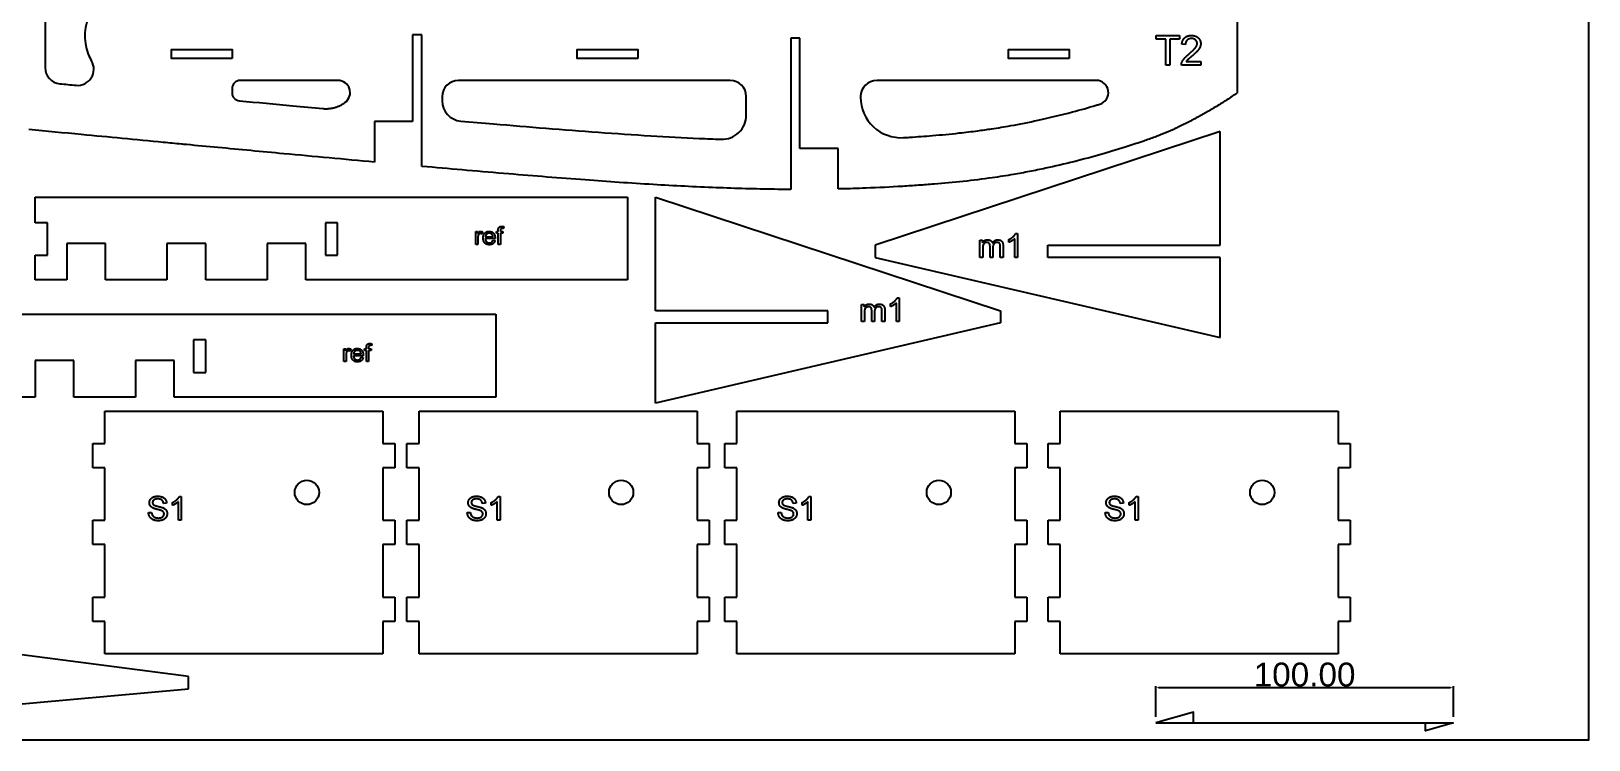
# Model space of a CAD drawing. Header units: millimetres. Extents: x -1485 to 1304, y -887 to 371.
# Drawn here: x 781 to 1304, y -229 to 9 of the extents above; entities that cross this region are included whole.
import ezdxf

# ---------------------------------------------------------------- set-up
doc = ezdxf.new("R2010")
doc.units = ezdxf.units.MM
doc.header["$MEASUREMENT"] = 0
doc.layers.add('Predeterminada', color=18, linetype='Continuous', true_color=0x000000)
doc.layers.add('Predeterminado', color=18, linetype='Continuous', true_color=0x000000)
doc.styles.add('Arial', font='')
doc.styles.get('Arial').set_extended_font_data('Arial')
doc.dimstyles.new('Predeterminado', dxfattribs={"dimtxt": 8, "dimasz": 1, "dimexe": 0.5, "dimexo": 0.5, "dimgap": 0.25, "dimtad": 1, "dimtoh": 1, "dimzin": 1, "dimdsep": 46, "dimtxsty": 'Arial', "dimcen": 0.5, "dimazin": 0, "dimtfac": 1, "dimtdec": 4, "dimtix": 1, "dimtmove": 1, "dimatfit": 3, "dimfxl": 1, "dimtolj": 1, "dimtzin": 1, "dimarcsym": 0})

# ---------------------------------------------------------------- blocks, each defined once
blk = doc.blocks.new('*D5')
at = {"layer": 'Defpoints', "color": 0}
for p in [(1258.79, -211.17), (1158.79, -221.49), (1258.79, -221.49)]:
    blk.add_point(p, dxfattribs=at)
at = {"layer": 'Predeterminada', "color": 0, "lineweight": -2}
for p, q in [((1158.79, -220.99), (1158.79, -210.67)), ((1159.79, -211.17), (1257.79, -211.17)), ((1258.79, -220.99), (1258.79, -210.67))]:
    blk.add_line(p, q, dxfattribs=at)
at = {"layer": 'Predeterminada', "color": 0}
for points in [[(1159.79, -211.01), (1159.79, -211.34), (1158.79, -211.17)], [(1257.79, -211.34), (1257.79, -211.01), (1258.79, -211.17)]]:
    blk.add_solid(points, dxfattribs=at)
at = {"layer": 'Predeterminada', "color": 0, "insert": (1208.79, -206.84), "char_height": 8, "attachment_point": 5, "style": 'Arial'}
blk.add_mtext('\\A1;100.00', dxfattribs=at)

msp = doc.modelspace()

# ---------------------------------------------------------------- linework, layer by layer
at = {"layer": 'Predeterminada'}
for p, q in [((1186.15, 16.336), (1186.15, -11.49)), ((912.354, 8.02), (909.277, 8.02)), ((909.277, 8.02), (909.277, -21.102)), ((912.354, -36.126), (912.354, 8.02)), ((1039.326, 6.941), (1036.247, 6.894)), ((1036.247, 6.894), (1036.247, -43.882)), ((1039.326, -30.137), (1039.326, 6.941)), ((1158.915, 6.619), (1158.915, 7.763)), ((1158.915, 7.763), (1166.746, 7.763)), ((1162.168, 6.619), (1158.915, 6.619)), ((1162.168, -2.176), (1162.168, 6.619)), ((1166.746, 6.619), (1163.493, 6.619)), ((1163.493, 6.619), (1163.493, -2.176)), ((1166.746, 7.763), (1166.746, 6.619)), ((1168.794, 4.751), (1167.589, 4.932)), ((1163.493, -2.176), (1162.168, -2.176)), ((1173.915, -2.176), (1167.409, -2.176)), ((1169.025, -0.971), (1173.915, -0.971)), ((1173.915, -0.971), (1173.915, -2.176)), ((1170.497, -20.904), (1166.518, -22.901)), ((1176.298, -17.708), (1173.381, -19.354)), ((909.277, -21.102), (896.481, -21.102)), ((896.481, -21.102), (896.481, -34.694)), ((1180.422, -24.443), (1064.627, -62.605)), ((1163.775, -24.16), (1161.31, -25.203)), ((1180.422, -62.605), (1180.422, -24.443)), ((1052.122, -30.137), (1039.326, -30.137)), ((1052.122, -43.729), (1052.122, -30.137)), ((914.15, -36.286), (912.354, -36.126)), ((990.839, -84.609), (990.839, -46.447)), ((990.839, -46.447), (1106.634, -84.609)), ((1036.247, -43.882), (1035.248, -43.882)), ((1052.918, -43.729), (1052.122, -43.729)), ((939.892, -56.371), (939.783, -57.022)), ((930.467, -62.369), (930.467, -58.031)), ((930.467, -58.031), (931.081, -58.031)), ((931.19, -62.369), (930.467, -62.369)), ((931.081, -58.031), (931.081, -58.713)), ((931.19, -60.113), (931.19, -62.369)), ((932.78, -58.175), (932.524, -58.849)), ((936.969, -60.381), (933.684, -60.381)), ((933.72, -59.766), (936.25, -59.766)), ((936.242, -60.923), (936.95, -61.031)), ((937.406, -58.609), (937.406, -58.031)), ((937.406, -58.031), (938.021, -58.031)), ((938.021, -58.609), (937.406, -58.609)), ((938.021, -58.031), (938.021, -57.574)), ((938.021, -62.369), (938.021, -58.609)), ((938.743, -62.369), (938.021, -62.369)), ((938.743, -57.642), (938.743, -58.031)), ((938.743, -58.031), (939.575, -58.031)), ((939.575, -58.609), (938.743, -58.609)), ((938.743, -58.609), (938.743, -62.369)), ((939.575, -58.031), (939.575, -58.609)), ((1064.627, -62.605), (1064.627, -66.683)), ((1099.741, -66.683), (1099.741, -60.9)), ((1099.741, -60.9), (1100.609, -60.9)), ((1100.609, -60.9), (1100.609, -61.763)), ((1107.548, -62.736), (1107.548, -66.683)), ((1109.469, -61.629), (1109.469, -60.683)), ((1111.445, -66.683), (1111.445, -60.45)), ((1111.787, -58.683), (1112.408, -58.683)), ((1112.408, -58.683), (1112.408, -66.683)), ((1122.522, -66.683), (1122.522, -62.605)), ((1122.522, -62.605), (1180.422, -62.605)), ((1064.627, -66.683), (1180.422, -93.594)), ((1100.705, -66.683), (1099.741, -66.683)), ((1100.705, -63.714), (1100.705, -66.683)), ((1103.163, -66.683), (1103.163, -62.965)), ((1104.127, -66.683), (1103.163, -66.683)), ((1104.127, -63.358), (1104.127, -66.683)), ((1106.585, -66.683), (1106.585, -63.078)), ((1107.548, -66.683), (1106.585, -66.683)), ((1112.408, -66.683), (1111.445, -66.683)), ((1180.422, -66.683), (1122.522, -66.683)), ((1180.422, -89.517), (1180.422, -66.683)), ((1060.015, -88.27), (1060.015, -82.486)), ((1060.015, -82.486), (1060.882, -82.486)), ((1060.882, -82.486), (1060.882, -83.349)), ((1069.742, -83.215), (1069.742, -82.27)), ((1071.718, -88.27), (1071.718, -82.036)), ((1072.061, -80.27), (1072.682, -80.27)), ((1072.682, -80.27), (1072.682, -88.27)), ((1048.739, -84.609), (990.839, -84.609)), ((1106.634, -88.687), (990.839, -115.598)), ((990.839, -111.521), (990.839, -88.687)), ((990.839, -88.687), (1048.739, -88.687)), ((1048.739, -88.687), (1048.739, -84.609)), ((1060.978, -88.27), (1060.015, -88.27)), ((1060.978, -85.3), (1060.978, -88.27)), ((1063.436, -88.27), (1063.436, -84.551)), ((1064.4, -88.27), (1063.436, -88.27)), ((1064.4, -84.944), (1064.4, -88.27)), ((1066.858, -88.27), (1066.858, -84.664)), ((1067.822, -88.27), (1066.858, -88.27)), ((1067.822, -84.323), (1067.822, -88.27)), ((1072.682, -88.27), (1071.718, -88.27)), ((1106.634, -84.609), (1106.634, -88.687)), ((1180.422, -93.594), (1180.422, -89.517)), ((886.213, -101.706), (886.213, -97.368)), ((886.213, -97.368), (886.827, -97.368)), ((886.827, -97.368), (886.827, -98.05)), ((888.526, -97.512), (888.27, -98.186)), ((889.466, -99.103), (891.996, -99.103)), ((893.152, -97.947), (893.152, -97.368)), ((893.152, -97.368), (893.766, -97.368)), ((893.766, -97.947), (893.152, -97.947)), ((893.766, -97.368), (893.766, -96.911)), ((893.766, -101.706), (893.766, -97.947)), ((894.489, -96.979), (894.489, -97.368)), ((894.489, -97.368), (895.321, -97.368)), ((895.321, -97.947), (894.489, -97.947)), ((894.489, -97.947), (894.489, -101.706)), ((895.321, -97.368), (895.321, -97.947)), ((895.638, -95.708), (895.528, -96.36)), ((886.936, -101.706), (886.213, -101.706)), ((886.936, -99.451), (886.936, -101.706)), ((892.715, -99.718), (889.43, -99.718)), ((891.987, -100.26), (892.696, -100.368)), ((894.489, -101.706), (893.766, -101.706)), ((990.839, -115.598), (990.839, -111.521)), ((826.686, -149.258), (825.626, -149.306)), ((828.662, -149.939), (828.662, -148.993)), ((830.638, -154.993), (830.638, -148.76)), ((830.981, -146.993), (831.602, -146.993)), ((831.602, -146.993), (831.602, -154.993)), ((933.719, -149.258), (932.659, -149.306)), ((935.695, -149.939), (935.695, -148.993)), ((937.671, -154.993), (937.671, -148.76)), ((938.013, -146.993), (938.635, -146.993)), ((938.635, -146.993), (938.635, -154.993)), ((1038.089, -149.258), (1037.029, -149.306)), ((1040.065, -149.939), (1040.065, -148.993)), ((1042.041, -154.993), (1042.041, -148.76)), ((1042.384, -146.993), (1043.005, -146.993)), ((1043.005, -146.993), (1043.005, -154.993)), ((1147.939, -149.258), (1146.878, -149.306)), ((1149.915, -149.939), (1149.915, -148.993)), ((1151.89, -154.993), (1151.89, -148.76)), ((1152.233, -146.993), (1152.854, -146.993)), ((1152.854, -146.993), (1152.854, -154.993)), ((820.614, -152.391), (821.626, -152.343)), ((831.602, -154.993), (830.638, -154.993)), ((927.647, -152.391), (928.659, -152.343)), ((938.635, -154.993), (937.671, -154.993)), ((1032.017, -152.391), (1033.029, -152.343)), ((1043.005, -154.993), (1042.041, -154.993)), ((1141.866, -152.391), (1142.878, -152.343)), ((1152.854, -154.993), (1151.89, -154.993)), ((1158.794, -222.987), (1258.794, -222.987))]:
    msp.add_line(p, q, dxfattribs=at)
for points in [[(404.236, -228.716), (1304.236, -228.716), (1304.236, 371.284), (404.236, 371.284), (404.236, -228.716)], [(848.664, 0.13), (828.274, 0.13), (828.274, 3.13), (848.664, 3.13), (848.664, 0.13)], [(984.897, 0.13), (964.507, 0.13), (964.507, 3.13), (984.897, 3.13), (984.897, 0.13)], [(1129.733, 0.13), (1109.343, 0.13), (1109.343, 3.13), (1129.733, 3.13), (1129.733, 0.13)], [(1171.464, -222.987), (1171.464, -219.445), (1158.794, -222.987)], [(1258.794, -222.987), (1249.408, -225.694), (1249.408, -222.987)]]:
    msp.add_lwpolyline(points, dxfattribs=at)
for points in [[(1167.589, 4.932), (1167.718, 6.344), (1168.559, 7.084)], [(1168.559, 7.084), (1169.399, 7.824), (1170.816, 7.824)], [(1169.343, 6.256), (1168.801, 5.712), (1168.794, 4.751)], [(1170.791, 6.8), (1169.886, 6.8), (1169.343, 6.256)], [(1172.178, 6.311), (1171.645, 6.8), (1170.791, 6.8)], [(1170.816, 7.824), (1172.247, 7.824), (1173.081, 7.031)], [(1172.71, 5.11), (1172.71, 5.822), (1172.178, 6.311)], [(1173.081, 7.031), (1173.915, 6.238), (1173.915, 5.065)], [(1167.547, -1.316), (1167.79, -0.635), (1168.325, 0.019)], [(1168.325, 0.019), (1168.86, 0.672), (1169.886, 1.526)], [(1171.009, 0.934), (1169.922, 0.015), (1169.583, -0.313)], [(1169.886, 1.526), (1171.479, 2.893), (1172.094, 3.655)], [(1172.862, 2.68), (1172.297, 2.042), (1171.009, 0.934)], [(1172.094, 3.655), (1172.71, 4.416), (1172.71, 5.11)], [(1173.671, 3.893), (1173.427, 3.317), (1172.862, 2.68)], [(1173.915, 5.065), (1173.915, 4.469), (1173.671, 3.893)], [(1167.409, -2.176), (1167.394, -1.729), (1167.547, -1.316)], [(1169.583, -0.313), (1169.245, -0.64), (1169.025, -0.971)], [(938.021, -57.574), (938.021, -57.142), (938.097, -56.931)], [(938.097, -56.931), (938.202, -56.648), (938.467, -56.472)], [(938.467, -56.472), (938.732, -56.296), (939.21, -56.296)], [(938.882, -57.122), (938.743, -57.261), (938.743, -57.642)], [(939.352, -56.983), (939.02, -56.983), (938.882, -57.122)], [(939.21, -56.296), (939.519, -56.296), (939.892, -56.371)], [(939.783, -57.022), (939.555, -56.983), (939.352, -56.983)], [(931.081, -58.713), (931.335, -58.253), (931.55, -58.106)], [(931.311, -59.261), (931.19, -59.651), (931.19, -60.113)], [(931.578, -58.862), (931.391, -59.006), (931.311, -59.261)], [(931.55, -58.106), (931.765, -57.959), (932.023, -57.959)], [(931.999, -58.718), (931.765, -58.718), (931.578, -58.862)], [(932.524, -58.849), (932.262, -58.718), (931.999, -58.718)], [(932.023, -57.959), (932.396, -57.959), (932.78, -58.175)], [(932.961, -60.236), (932.961, -59.154), (933.526, -58.556)], [(933.521, -61.861), (932.961, -61.282), (932.961, -60.236)], [(935.036, -62.441), (934.08, -62.441), (933.521, -61.861)], [(933.526, -58.556), (934.092, -57.959), (934.993, -57.959)], [(933.684, -60.381), (933.726, -61.081), (934.105, -61.454)], [(934.119, -58.898), (933.758, -59.222), (933.72, -59.766)], [(934.105, -61.454), (934.484, -61.826), (935.05, -61.826)], [(935.009, -58.573), (934.48, -58.573), (934.119, -58.898)], [(934.993, -57.959), (935.867, -57.959), (936.42, -58.543)], [(935.96, -58.98), (935.593, -58.573), (935.009, -58.573)], [(936.282, -62.071), (935.794, -62.441), (935.036, -62.441)], [(935.05, -61.826), (935.471, -61.826), (935.769, -61.611)], [(935.769, -61.611), (936.067, -61.395), (936.242, -60.923)], [(936.25, -59.766), (936.199, -59.242), (935.96, -58.98)], [(936.95, -61.031), (936.77, -61.701), (936.282, -62.071)], [(936.42, -58.543), (936.973, -59.127), (936.973, -60.187)], [(936.973, -60.187), (936.973, -60.252), (936.969, -60.381)], [(1100.609, -61.763), (1100.88, -61.331), (1101.329, -61.067)], [(1100.863, -62.517), (1100.705, -62.932), (1100.705, -63.714)], [(1101.373, -61.887), (1101.021, -62.102), (1100.863, -62.517)], [(1101.329, -61.067), (1101.778, -60.803), (1102.353, -60.803)], [(1102.139, -61.671), (1101.725, -61.671), (1101.373, -61.887)], [(1102.923, -61.994), (1102.683, -61.671), (1102.139, -61.671)], [(1102.353, -60.803), (1102.991, -60.803), (1103.4, -61.075)], [(1103.163, -62.965), (1103.163, -62.318), (1102.923, -61.994)], [(1103.4, -61.075), (1103.809, -61.346), (1103.977, -61.833)], [(1103.977, -61.833), (1104.663, -60.803), (1105.763, -60.803)], [(1104.532, -62.072), (1104.127, -62.474), (1104.127, -63.358)], [(1105.55, -61.671), (1104.937, -61.671), (1104.532, -62.072)], [(1106.141, -61.827), (1105.89, -61.671), (1105.55, -61.671)], [(1105.763, -60.803), (1106.623, -60.803), (1107.086, -61.277)], [(1106.489, -62.239), (1106.393, -61.983), (1106.141, -61.827)], [(1106.585, -63.078), (1106.585, -62.495), (1106.489, -62.239)], [(1107.086, -61.277), (1107.548, -61.751), (1107.548, -62.736)], [(1109.469, -60.683), (1110.295, -60.297), (1110.913, -59.748)], [(1110.509, -61.123), (1109.929, -61.46), (1109.469, -61.629)], [(1111.445, -60.45), (1111.088, -60.786), (1110.509, -61.123)], [(1110.913, -59.748), (1111.53, -59.2), (1111.787, -58.683)], [(1060.882, -83.349), (1061.153, -82.917), (1061.602, -82.654)], [(1061.646, -83.473), (1061.295, -83.689), (1061.137, -84.104)], [(1061.602, -82.654), (1062.052, -82.39), (1062.626, -82.39)], [(1062.412, -83.258), (1061.998, -83.258), (1061.646, -83.473)], [(1063.196, -83.581), (1062.957, -83.258), (1062.412, -83.258)], [(1062.626, -82.39), (1063.265, -82.39), (1063.673, -82.661)], [(1063.436, -84.551), (1063.436, -83.904), (1063.196, -83.581)], [(1063.673, -82.661), (1064.082, -82.932), (1064.25, -83.419)], [(1064.25, -83.419), (1064.936, -82.39), (1066.036, -82.39)], [(1064.805, -83.659), (1064.4, -84.06), (1064.4, -84.944)], [(1065.823, -83.258), (1065.21, -83.258), (1064.805, -83.659)], [(1066.415, -83.414), (1066.163, -83.258), (1065.823, -83.258)], [(1066.036, -82.39), (1066.896, -82.39), (1067.359, -82.864)], [(1066.762, -83.826), (1066.667, -83.57), (1066.415, -83.414)], [(1067.359, -82.864), (1067.822, -83.337), (1067.822, -84.323)], [(1069.742, -82.27), (1070.568, -81.884), (1071.186, -81.335)], [(1070.782, -82.71), (1070.203, -83.047), (1069.742, -83.215)], [(1071.718, -82.036), (1071.361, -82.373), (1070.782, -82.71)], [(1071.186, -81.335), (1071.804, -80.786), (1072.061, -80.27)], [(1061.137, -84.104), (1060.978, -84.519), (1060.978, -85.3)], [(1066.858, -84.664), (1066.858, -84.082), (1066.762, -83.826)], [(886.827, -98.05), (887.081, -97.59), (887.296, -97.443)], [(887.056, -98.598), (886.936, -98.988), (886.936, -99.451)], [(887.324, -98.199), (887.137, -98.343), (887.056, -98.598)], [(887.296, -97.443), (887.51, -97.296), (887.769, -97.296)], [(887.745, -98.055), (887.51, -98.055), (887.324, -98.199)], [(888.27, -98.186), (888.007, -98.055), (887.745, -98.055)], [(887.769, -97.296), (888.141, -97.296), (888.526, -97.512)], [(888.707, -99.573), (888.707, -98.491), (889.272, -97.893)], [(889.272, -97.893), (889.838, -97.296), (890.739, -97.296)], [(889.865, -98.235), (889.504, -98.559), (889.466, -99.103)], [(890.754, -97.91), (890.225, -97.91), (889.865, -98.235)], [(890.739, -97.296), (891.612, -97.296), (892.165, -97.88)], [(891.705, -98.317), (891.339, -97.91), (890.754, -97.91)], [(891.996, -99.103), (891.944, -98.579), (891.705, -98.317)], [(892.165, -97.88), (892.719, -98.464), (892.719, -99.525)], [(893.766, -96.911), (893.766, -96.479), (893.843, -96.268)], [(893.843, -96.268), (893.948, -95.985), (894.213, -95.809)], [(894.213, -95.809), (894.477, -95.633), (894.956, -95.633)], [(894.627, -96.459), (894.489, -96.598), (894.489, -96.979)], [(895.098, -96.32), (894.765, -96.32), (894.627, -96.459)], [(894.956, -95.633), (895.265, -95.633), (895.638, -95.708)], [(895.528, -96.36), (895.301, -96.32), (895.098, -96.32)], [(889.266, -101.198), (888.707, -100.619), (888.707, -99.573)], [(890.782, -101.778), (889.826, -101.778), (889.266, -101.198)], [(889.43, -99.718), (889.472, -100.419), (889.851, -100.791)], [(889.851, -100.791), (890.23, -101.163), (890.796, -101.163)], [(892.028, -101.408), (891.54, -101.778), (890.782, -101.778)], [(890.796, -101.163), (891.217, -101.163), (891.515, -100.948)], [(891.515, -100.948), (891.813, -100.733), (891.987, -100.26)], [(892.696, -100.368), (892.516, -101.038), (892.028, -101.408)], [(892.719, -99.525), (892.719, -99.589), (892.715, -99.718)], [(820.903, -149.097), (820.903, -148.492), (821.245, -147.967)], [(821.188, -150.091), (820.903, -149.648), (820.903, -149.097)], [(822.054, -150.835), (821.473, -150.535), (821.188, -150.091)], [(821.245, -147.967), (821.586, -147.441), (822.242, -147.169)], [(822.388, -148.166), (821.963, -148.519), (821.963, -149.017)], [(821.963, -149.017), (821.963, -149.449), (822.265, -149.728)], [(823.568, -151.335), (822.502, -151.069), (822.054, -150.835)], [(822.242, -147.169), (822.898, -146.897), (823.7, -146.897)], [(822.265, -149.728), (822.56, -150.007), (823.808, -150.3)], [(823.742, -147.812), (822.813, -147.812), (822.388, -148.166)], [(824.945, -151.726), (824.634, -151.6), (823.568, -151.335)], [(823.7, -146.897), (824.583, -146.897), (825.258, -147.18)], [(825.09, -148.19), (824.634, -147.812), (823.742, -147.812)], [(823.808, -150.3), (825.056, -150.593), (825.53, -150.81)], [(825.626, -149.306), (825.547, -148.568), (825.09, -148.19)], [(825.258, -147.18), (825.933, -147.463), (826.296, -148.013)], [(825.53, -150.81), (826.221, -151.131), (826.55, -151.622)], [(826.296, -148.013), (826.659, -148.562), (826.686, -149.258)], [(826.55, -151.622), (826.879, -152.114), (826.879, -152.754)], [(828.662, -148.993), (829.488, -148.608), (830.106, -148.059)], [(829.702, -149.433), (829.123, -149.77), (828.662, -149.939)], [(830.638, -148.76), (830.281, -149.096), (829.702, -149.433)], [(830.106, -148.059), (830.724, -147.51), (830.981, -146.993)], [(927.936, -149.097), (927.936, -148.492), (928.277, -147.967)], [(928.221, -150.091), (927.936, -149.648), (927.936, -149.097)], [(929.086, -150.835), (928.506, -150.535), (928.221, -150.091)], [(928.277, -147.967), (928.619, -147.441), (929.275, -147.169)], [(929.421, -148.166), (928.996, -148.519), (928.996, -149.017)], [(928.996, -149.017), (928.996, -149.449), (929.297, -149.728)], [(930.6, -151.335), (929.534, -151.069), (929.086, -150.835)], [(929.275, -147.169), (929.931, -146.897), (930.733, -146.897)], [(929.297, -149.728), (929.592, -150.007), (930.841, -150.3)], [(930.775, -147.812), (929.845, -147.812), (929.421, -148.166)], [(931.978, -151.726), (931.666, -151.6), (930.6, -151.335)], [(930.733, -146.897), (931.616, -146.897), (932.291, -147.18)], [(932.123, -148.19), (931.666, -147.812), (930.775, -147.812)], [(930.841, -150.3), (932.089, -150.593), (932.563, -150.81)], [(932.659, -149.306), (932.58, -148.568), (932.123, -148.19)], [(932.291, -147.18), (932.966, -147.463), (933.329, -148.013)], [(932.563, -150.81), (933.254, -151.131), (933.583, -151.622)], [(933.329, -148.013), (933.692, -148.562), (933.719, -149.258)], [(933.583, -151.622), (933.912, -152.114), (933.912, -152.754)], [(935.695, -148.993), (936.521, -148.608), (937.139, -148.059)], [(936.735, -149.433), (936.156, -149.77), (935.695, -149.939)], [(937.671, -148.76), (937.314, -149.096), (936.735, -149.433)], [(937.139, -148.059), (937.757, -147.51), (938.013, -146.993)], [(1032.306, -149.097), (1032.306, -148.492), (1032.648, -147.967)], [(1032.591, -150.091), (1032.306, -149.648), (1032.306, -149.097)], [(1033.457, -150.835), (1032.876, -150.535), (1032.591, -150.091)], [(1032.648, -147.967), (1032.989, -147.441), (1033.645, -147.169)], [(1033.791, -148.166), (1033.366, -148.519), (1033.366, -149.017)], [(1033.366, -149.017), (1033.366, -149.449), (1033.667, -149.728)], [(1034.971, -151.335), (1033.905, -151.069), (1033.457, -150.835)], [(1033.645, -147.169), (1034.301, -146.897), (1035.103, -146.897)], [(1033.667, -149.728), (1033.963, -150.007), (1035.211, -150.3)], [(1035.145, -147.812), (1034.216, -147.812), (1033.791, -148.166)], [(1036.348, -151.726), (1036.036, -151.6), (1034.971, -151.335)], [(1035.103, -146.897), (1035.986, -146.897), (1036.661, -147.18)], [(1036.493, -148.19), (1036.036, -147.812), (1035.145, -147.812)], [(1035.211, -150.3), (1036.459, -150.593), (1036.933, -150.81)], [(1037.029, -149.306), (1036.95, -148.568), (1036.493, -148.19)], [(1036.661, -147.18), (1037.336, -147.463), (1037.699, -148.013)], [(1036.933, -150.81), (1037.624, -151.131), (1037.953, -151.622)], [(1037.699, -148.013), (1038.062, -148.562), (1038.089, -149.258)], [(1037.953, -151.622), (1038.282, -152.114), (1038.282, -152.754)], [(1040.065, -148.993), (1040.891, -148.608), (1041.509, -148.059)], [(1041.105, -149.433), (1040.526, -149.77), (1040.065, -149.939)], [(1042.041, -148.76), (1041.684, -149.096), (1041.105, -149.433)], [(1041.509, -148.059), (1042.127, -147.51), (1042.384, -146.993)], [(1142.155, -149.097), (1142.155, -148.492), (1142.497, -147.967)], [(1142.44, -150.091), (1142.155, -149.648), (1142.155, -149.097)], [(1143.306, -150.835), (1142.726, -150.535), (1142.44, -150.091)], [(1142.497, -147.967), (1142.838, -147.441), (1143.494, -147.169)], [(1143.64, -148.166), (1143.216, -148.519), (1143.216, -149.017)], [(1143.216, -149.017), (1143.216, -149.449), (1143.517, -149.728)], [(1144.82, -151.335), (1143.754, -151.069), (1143.306, -150.835)], [(1143.494, -147.169), (1144.15, -146.897), (1144.952, -146.897)], [(1143.517, -149.728), (1143.812, -150.007), (1145.06, -150.3)], [(1144.994, -147.812), (1144.065, -147.812), (1143.64, -148.166)], [(1146.198, -151.726), (1145.886, -151.6), (1144.82, -151.335)], [(1144.952, -146.897), (1145.835, -146.897), (1146.511, -147.18)], [(1146.343, -148.19), (1145.886, -147.812), (1144.994, -147.812)], [(1145.06, -150.3), (1146.308, -150.593), (1146.783, -150.81)], [(1146.878, -149.306), (1146.799, -148.568), (1146.343, -148.19)], [(1146.511, -147.18), (1147.186, -147.463), (1147.549, -148.013)], [(1146.783, -150.81), (1147.473, -151.131), (1147.802, -151.622)], [(1147.549, -148.013), (1147.911, -148.562), (1147.939, -149.258)], [(1147.802, -151.622), (1148.131, -152.114), (1148.131, -152.754)], [(1149.915, -148.993), (1150.741, -148.608), (1151.358, -148.059)], [(1150.954, -149.433), (1150.375, -149.77), (1149.915, -149.939)], [(1151.89, -148.76), (1151.533, -149.096), (1150.954, -149.433)], [(1151.358, -148.059), (1151.976, -147.51), (1152.233, -146.993)], [(821.046, -153.85), (820.636, -153.205), (820.614, -152.391)], [(822.179, -154.817), (821.457, -154.495), (821.046, -153.85)], [(821.626, -152.343), (821.695, -152.954), (821.945, -153.346)], [(821.945, -153.346), (822.195, -153.739), (822.721, -153.98)], [(823.969, -155.138), (822.901, -155.138), (822.179, -154.817)], [(822.721, -153.98), (823.247, -154.222), (823.904, -154.222)], [(823.904, -154.222), (824.487, -154.222), (824.935, -154.039)], [(825.486, -154.826), (824.812, -155.138), (823.969, -155.138)], [(824.935, -154.039), (825.382, -153.855), (825.6, -153.535)], [(825.625, -152.196), (825.431, -151.918), (824.945, -151.726)], [(826.519, -153.951), (826.16, -154.513), (825.486, -154.826)], [(825.6, -153.535), (825.819, -153.215), (825.819, -152.848)], [(825.819, -152.848), (825.819, -152.474), (825.625, -152.196)], [(826.879, -152.754), (826.879, -153.389), (826.519, -153.951)], [(928.079, -153.85), (927.669, -153.205), (927.647, -152.391)], [(929.211, -154.817), (928.489, -154.495), (928.079, -153.85)], [(928.659, -152.343), (928.727, -152.954), (928.977, -153.346)], [(928.977, -153.346), (929.227, -153.739), (929.753, -153.98)], [(931.002, -155.138), (929.934, -155.138), (929.211, -154.817)], [(929.753, -153.98), (930.279, -154.222), (930.937, -154.222)], [(930.937, -154.222), (931.52, -154.222), (931.967, -154.039)], [(932.519, -154.826), (931.845, -155.138), (931.002, -155.138)], [(931.967, -154.039), (932.415, -153.855), (932.633, -153.535)], [(932.658, -152.196), (932.464, -151.918), (931.978, -151.726)], [(933.552, -153.951), (933.193, -154.513), (932.519, -154.826)], [(932.633, -153.535), (932.851, -153.215), (932.851, -152.848)], [(932.851, -152.848), (932.851, -152.474), (932.658, -152.196)], [(933.912, -152.754), (933.912, -153.389), (933.552, -153.951)], [(1032.449, -153.85), (1032.039, -153.205), (1032.017, -152.391)], [(1033.582, -154.817), (1032.859, -154.495), (1032.449, -153.85)], [(1033.029, -152.343), (1033.097, -152.954), (1033.347, -153.346)], [(1033.347, -153.346), (1033.597, -153.739), (1034.123, -153.98)], [(1035.372, -155.138), (1034.304, -155.138), (1033.582, -154.817)], [(1034.123, -153.98), (1034.649, -154.222), (1035.307, -154.222)], [(1035.307, -154.222), (1035.89, -154.222), (1036.338, -154.039)], [(1036.889, -154.826), (1036.215, -155.138), (1035.372, -155.138)], [(1036.338, -154.039), (1036.785, -153.855), (1037.003, -153.535)], [(1037.028, -152.196), (1036.834, -151.918), (1036.348, -151.726)], [(1037.922, -153.951), (1037.563, -154.513), (1036.889, -154.826)], [(1037.003, -153.535), (1037.222, -153.215), (1037.222, -152.848)], [(1037.222, -152.848), (1037.222, -152.474), (1037.028, -152.196)], [(1038.282, -152.754), (1038.282, -153.389), (1037.922, -153.951)], [(1142.299, -153.85), (1141.888, -153.205), (1141.866, -152.391)], [(1143.431, -154.817), (1142.709, -154.495), (1142.299, -153.85)], [(1142.878, -152.343), (1142.947, -152.954), (1143.197, -153.346)], [(1143.197, -153.346), (1143.447, -153.739), (1143.973, -153.98)], [(1145.222, -155.138), (1144.153, -155.138), (1143.431, -154.817)], [(1143.973, -153.98), (1144.499, -154.222), (1145.156, -154.222)], [(1145.156, -154.222), (1145.74, -154.222), (1146.187, -154.039)], [(1146.738, -154.826), (1146.064, -155.138), (1145.222, -155.138)], [(1146.187, -154.039), (1146.634, -153.855), (1146.853, -153.535)], [(1146.877, -152.196), (1146.683, -151.918), (1146.198, -151.726)], [(1147.772, -153.951), (1147.412, -154.513), (1146.738, -154.826)], [(1146.853, -153.535), (1147.071, -153.215), (1147.071, -152.848)], [(1147.071, -152.848), (1147.071, -152.474), (1146.877, -152.196)], [(1148.131, -152.754), (1148.131, -153.389), (1147.772, -153.951)]]:
    msp.add_open_spline(points, degree=2, dxfattribs=at)
for points, knots in [([(1186.15, -11.49), (1186.127, -11.506), (1185.56, -11.901), (1183.849, -13.067), (1180.973, -14.924), (1178.24, -16.577), (1176.673, -17.491), (1176.298, -17.708)], [3895.0580181, 3895.0580181, 3895.0580181, 3895.0580181, 3895.1197826, 3896.5828607, 3899.6289486, 3902.6750366, 3903.6321023, 3903.6321023, 3903.6321023, 3903.6321023]), ([(1173.381, -19.354), (1173.056, -19.533), (1172.098, -20.056), (1171.135, -20.57), (1170.497, -20.904)], [3906.0967445, 3906.0967445, 3906.0967445, 3906.0967445, 3906.9149302, 3908.5058814, 3908.5058814, 3908.5058814, 3908.5058814]), ([(896.481, -34.694), (886.326, -33.769), (868.806, -32.148), (847.763, -30.178), (836.298, -29.099), (831.188, -28.619), (828.593, -28.368), (821.984, -27.734), (811.797, -26.759), (796.76, -25.331), (786.311, -24.347), (780.452, -23.791)], [3047.0281879, 3047.0281879, 3047.0281879, 3047.0281879, 3069.5347277, 3085.8657128, 3093.6781782, 3094.9527745, 3097.193161, 3099.4335475, 3109.6072269, 3119.7809063, 3132.7722934, 3132.7722934, 3132.7722934, 3132.7722934]), ([(1161.31, -25.203), (1160.399, -25.572), (1158.227, -26.417), (1155.178, -27.502), (1152.186, -28.512), (1147.547, -30.025), (1140.613, -32.127), (1131.334, -34.625), (1123.2, -36.519), (1116.446, -37.893), (1111.684, -38.76), (1107.494, -39.446), (1098.617, -40.768), (1089.152, -41.753), (1079.132, -42.509), (1071.52, -43.006), (1062.782, -43.441), (1055.792, -43.66), (1052.918, -43.729)], [3915.9708965, 3915.9708965, 3915.9708965, 3915.9708965, 3918.1407014, 3921.114816, 3923.112566, 3925.110316, 3931.8861116, 3939.1022656, 3946.3184197, 3950.316526, 3954.3146324, 3957.0015613, 3959.6884901, 3974.122423, 3977.9960087, 3981.8695944, 3990.95986, 3997.3055957, 3997.3055957, 3997.3055957, 3997.3055957]), ([(1166.518, -22.901), (1166.352, -22.98), (1165.77, -23.256), (1164.857, -23.679), (1164.107, -24.014), (1163.775, -24.16)], [3911.781136, 3911.781136, 3911.781136, 3911.781136, 3912.1866031, 3913.2020072, 3914.0016759, 3914.0016759, 3914.0016759, 3914.0016759]), ([(1035.248, -43.882), (1033.783, -43.872), (1025.782, -43.792), (1010.7, -43.357), (989.497, -42.268), (966.272, -40.677), (945.483, -39.005), (927.787, -37.49), (918.645, -36.686), (914.15, -36.286)], [4079.012393, 4079.012393, 4079.012393, 4079.012393, 4082.2478054, 4096.6716333, 4112.314081, 4129.1076574, 4148.0536489, 4158.3487519, 4168.309442, 4168.309442, 4168.309442, 4168.309442])]:
    msp.add_open_spline(points, degree=3, knots=knots, dxfattribs=at)
at = {"layer": 'Predeterminado'}
for p, q in [((785.889, 17.748), (785.889, 1.554)), ((785.889, 1.554), (785.889, -2.976)), ((848.662, -9.991), (848.662, -11.404)), ((884.228, -7.272), (851.38, -7.272)), ((1015.887, -7.272), (924.66, -7.272)), ((1138.834, -7.272), (1065.15, -7.272)), ((919.223, -12.709), (919.223, -14.138)), ((1021.324, -18.894), (1021.324, -12.709)), ((1059.713, -12.709), (1059.713, -12.921)), ((782.571, -55.078), (782.571, -46.447)), ((782.571, -46.447), (981.458, -46.447)), ((981.458, -46.447), (981.458, -74.269)), ((786.649, -55.078), (782.571, -55.078)), ((786.649, -65.978), (786.649, -55.078)), ((884.06, -55.078), (879.983, -55.078)), ((879.983, -55.078), (879.983, -65.978)), ((884.06, -65.978), (884.06, -55.078)), ((806.18, -62.037), (793.159, -62.037)), ((793.159, -62.037), (793.159, -74.269)), ((806.18, -74.269), (806.18, -62.037)), ((839.819, -62.037), (826.798, -62.037)), ((826.798, -62.037), (826.798, -74.269)), ((839.819, -74.269), (839.819, -62.037)), ((873.459, -62.037), (860.438, -62.037)), ((860.438, -62.037), (860.438, -74.269)), ((873.459, -74.269), (873.459, -62.037)), ((782.571, -74.269), (782.571, -65.978)), ((782.571, -65.978), (786.649, -65.978)), ((879.983, -65.978), (884.06, -65.978)), ((793.159, -74.269), (782.571, -74.269)), ((826.798, -74.269), (806.18, -74.269)), ((860.438, -74.269), (839.819, -74.269)), ((981.458, -74.269), (873.459, -74.269)), ((738.317, -85.784), (937.203, -85.784)), ((937.203, -85.784), (937.203, -113.606)), ((839.806, -94.415), (835.728, -94.415)), ((835.728, -94.415), (835.728, -105.315)), ((839.806, -105.315), (839.806, -94.415)), ((795.565, -101.374), (782.544, -101.374)), ((782.544, -101.374), (782.544, -113.606)), ((795.565, -113.606), (795.565, -101.374)), ((829.204, -101.374), (816.183, -101.374)), ((816.183, -101.374), (816.183, -113.606)), ((829.204, -113.606), (829.204, -101.374)), ((835.728, -105.315), (839.806, -105.315)), ((782.544, -113.606), (761.926, -113.606)), ((816.183, -113.606), (795.565, -113.606)), ((937.203, -113.606), (829.204, -113.606)), ((805.939, -129.169), (805.939, -118.296)), ((805.939, -118.296), (899.246, -118.296)), ((899.246, -118.296), (899.246, -129.169)), ((911.472, -129.169), (911.472, -118.296)), ((911.472, -118.296), (1004.779, -118.296)), ((1004.779, -118.296), (1004.779, -129.169)), ((1018.14, -129.169), (1018.14, -118.296)), ((1018.14, -118.296), (1111.447, -118.296)), ((1111.447, -118.296), (1111.447, -129.169)), ((1126.716, -129.169), (1126.716, -118.296)), ((1126.716, -118.296), (1220.023, -118.296)), ((1220.023, -118.296), (1220.023, -129.169)), ((801.862, -137.324), (801.862, -129.169)), ((801.862, -129.169), (805.939, -129.169)), ((899.246, -129.169), (903.323, -129.169)), ((903.323, -129.169), (903.323, -137.324)), ((907.395, -137.324), (907.395, -129.169)), ((907.395, -129.169), (911.472, -129.169)), ((1004.779, -129.169), (1008.856, -129.169)), ((1008.856, -129.169), (1008.856, -137.324)), ((1014.063, -137.324), (1014.063, -129.169)), ((1014.063, -129.169), (1018.14, -129.169)), ((1111.447, -129.169), (1115.524, -129.169)), ((1115.524, -129.169), (1115.524, -137.324)), ((1122.639, -137.324), (1122.639, -129.169)), ((1122.639, -129.169), (1126.716, -129.169)), ((1220.023, -129.169), (1224.1, -129.169)), ((1224.1, -129.169), (1224.1, -137.324)), ((805.939, -137.324), (801.862, -137.324)), ((805.939, -154.993), (805.939, -137.324)), ((903.323, -137.324), (899.246, -137.324)), ((899.246, -137.324), (899.246, -154.993)), ((911.472, -137.324), (907.395, -137.324)), ((911.472, -154.993), (911.472, -137.324)), ((1008.856, -137.324), (1004.779, -137.324)), ((1004.779, -137.324), (1004.779, -154.993)), ((1018.14, -137.324), (1014.063, -137.324)), ((1018.14, -154.993), (1018.14, -137.324)), ((1115.524, -137.324), (1111.447, -137.324)), ((1111.447, -137.324), (1111.447, -154.993)), ((1126.716, -137.324), (1122.639, -137.324)), ((1126.716, -154.993), (1126.716, -137.324)), ((1224.1, -137.324), (1220.023, -137.324)), ((1220.023, -137.324), (1220.023, -154.993)), ((801.862, -163.148), (801.862, -154.993)), ((801.862, -154.993), (805.939, -154.993)), ((899.246, -154.993), (903.323, -154.993)), ((903.323, -154.993), (903.323, -163.148)), ((907.395, -163.148), (907.395, -154.993)), ((907.395, -154.993), (911.472, -154.993)), ((1004.779, -154.993), (1008.856, -154.993)), ((1008.856, -154.993), (1008.856, -163.148)), ((1014.063, -163.148), (1014.063, -154.993)), ((1014.063, -154.993), (1018.14, -154.993)), ((1111.447, -154.993), (1115.524, -154.993)), ((1115.524, -154.993), (1115.524, -163.148)), ((1122.639, -163.148), (1122.639, -154.993)), ((1122.639, -154.993), (1126.716, -154.993)), ((1220.023, -154.993), (1224.1, -154.993)), ((1224.1, -154.993), (1224.1, -163.148)), ((805.939, -163.148), (801.862, -163.148)), ((805.939, -180.817), (805.939, -163.148)), ((903.323, -163.148), (899.246, -163.148)), ((899.246, -163.148), (899.246, -180.817)), ((911.472, -163.148), (907.395, -163.148)), ((911.472, -180.817), (911.472, -163.148)), ((1008.856, -163.148), (1004.779, -163.148)), ((1004.779, -163.148), (1004.779, -180.817)), ((1018.14, -163.148), (1014.063, -163.148)), ((1018.14, -180.817), (1018.14, -163.148)), ((1115.524, -163.148), (1111.447, -163.148)), ((1111.447, -163.148), (1111.447, -180.817)), ((1126.716, -163.148), (1122.639, -163.148)), ((1126.716, -180.817), (1126.716, -163.148)), ((1224.1, -163.148), (1220.023, -163.148)), ((1220.023, -163.148), (1220.023, -180.817)), ((801.862, -188.972), (801.862, -180.817)), ((801.862, -180.817), (805.939, -180.817)), ((899.246, -180.817), (903.323, -180.817)), ((903.323, -180.817), (903.323, -188.972)), ((907.395, -188.972), (907.395, -180.817)), ((907.395, -180.817), (911.472, -180.817)), ((1004.779, -180.817), (1008.856, -180.817)), ((1008.856, -180.817), (1008.856, -188.972)), ((1014.063, -188.972), (1014.063, -180.817)), ((1014.063, -180.817), (1018.14, -180.817)), ((1111.447, -180.817), (1115.524, -180.817)), ((1115.524, -180.817), (1115.524, -188.972)), ((1122.639, -188.972), (1122.639, -180.817)), ((1122.639, -180.817), (1126.716, -180.817)), ((1220.023, -180.817), (1224.1, -180.817)), ((1224.1, -180.817), (1224.1, -188.972)), ((833.979, -207.492), (687.652, -188.464)), ((805.939, -188.972), (801.862, -188.972)), ((805.939, -199.846), (805.939, -188.972)), ((903.323, -188.972), (899.246, -188.972)), ((899.246, -188.972), (899.246, -199.846)), ((911.472, -188.972), (907.395, -188.972)), ((911.472, -199.846), (911.472, -188.972)), ((1008.856, -188.972), (1004.779, -188.972)), ((1004.779, -188.972), (1004.779, -199.846)), ((1018.14, -188.972), (1014.063, -188.972)), ((1018.14, -199.846), (1018.14, -188.972)), ((1115.524, -188.972), (1111.447, -188.972)), ((1111.447, -188.972), (1111.447, -199.846)), ((1126.716, -188.972), (1122.639, -188.972)), ((1126.716, -199.846), (1126.716, -188.972)), ((1224.1, -188.972), (1220.023, -188.972)), ((1220.023, -188.972), (1220.023, -199.846)), ((899.246, -199.846), (805.939, -199.846)), ((1004.779, -199.846), (911.472, -199.846)), ((1111.447, -199.846), (1018.14, -199.846)), ((1220.023, -199.846), (1126.716, -199.846)), ((833.979, -211.569), (833.979, -207.492)), ((687.652, -224.753), (833.979, -211.569))]:
    msp.add_line(p, q, dxfattribs=at)
for centre in [(873.778, -145.633), (979.311, -145.633), (1085.979, -145.633), (1194.555, -145.633)]:
    msp.add_circle(centre, 4.077, dxfattribs=at)
for centre, radius, start, end in [((815.53, 7.542), 16.31, 150.06704, 201.5351), ((815.53, 7.542), 16.31, 201.5351, 210.49014), ((791.325, -2.976), 5.437, 180.00006, 264.60256), ((796.791, -3.493), 5.437, 264.60251, 30.49014), ((851.38, -9.991), 2.718, 90, 180), ((884.228, -11.35), 4.077, 306.65609, 90), ((924.66, -12.709), 5.437, 90, 180), ((1015.887, -12.709), 5.437, 0, 90), ((1065.15, -12.709), 5.437, 90, 180), ((1138.834, -11.35), 4.077, 286.78328, 89.99999), ((851.38, -11.404), 2.718, 180.00002, 264.64409), ((926.019, -14.138), 6.796, 180, 264.99972), ((1073.305, -12.921), 13.592, 180.00045, 273.60932), ((1013.169, -18.894), 8.155, 267.79694, 0)]:
    msp.add_arc(centre, radius, start, end, dxfattribs=at)
msp.add_open_spline([(790.814, -8.389), (792.636, -8.561), (794.457, -8.733), (796.279, -8.905)], degree=3, dxfattribs=at)
for points, knots in [([(851.126, -14.11), (857.098, -14.67), (866.446, -15.544), (875.793, -16.413), (879.169, -16.725)], [-34.6054658, -34.6054658, -34.6054658, -34.6054658, -21.366007, -13.8835902, -13.8835902, -13.8835902, -13.8835902]), ([(1074.161, -26.486), (1074.845, -26.442), (1078.072, -26.233), (1084.296, -25.772), (1091.919, -25.052), (1098.523, -24.263), (1104.292, -23.451), (1111.041, -22.34), (1120.133, -20.532), (1129.699, -18.215), (1136.575, -16.283), (1139.612, -15.374), (1140.011, -15.254)], [-72.415003, -72.415003, -72.415003, -72.415003, -70.9012497, -65.2765241, -58.6412006, -54.0017011, -50.596262, -45.7824868, -38.9068028, -30.1395063, -24.062422, -23.1427431, -23.1427431, -23.1427431, -23.1427431]), ([(925.427, -20.908), (929.112, -21.23), (938.647, -22.055), (959.924, -23.829), (982.939, -25.537), (1002.557, -26.613), (1010.416, -26.949), (1012.855, -27.043)], [-81.0479971, -81.0479971, -81.0479971, -81.0479971, -72.8828528, -59.9234274, -33.9215748, -21.9453589, -16.5584407, -16.5584407, -16.5584407, -16.5584407])]:
    msp.add_open_spline(points, degree=3, knots=knots, dxfattribs=at)
msp.add_rational_spline([(879.169, -16.725), (883.319, -17.109), (886.662, -14.621)], [1, 0.933755917807, 1], degree=2, dxfattribs=at)

# ---------------------------------------------------------------- dimensions: what is measured, and where the dimension line sits
at = {"layer": 'Predeterminada'}
dim = msp.add_linear_dim(base=(1258.794, -211.174), p1=(1158.794, -221.487), p2=(1258.794, -221.487), dimstyle='Predeterminado', dxfattribs=at)
dim.commit()
dim.dimension.update_dxf_attribs({"geometry": '*D5', "text_midpoint": (1208.794, -206.84)})

doc.saveas('drawing.dxf')
